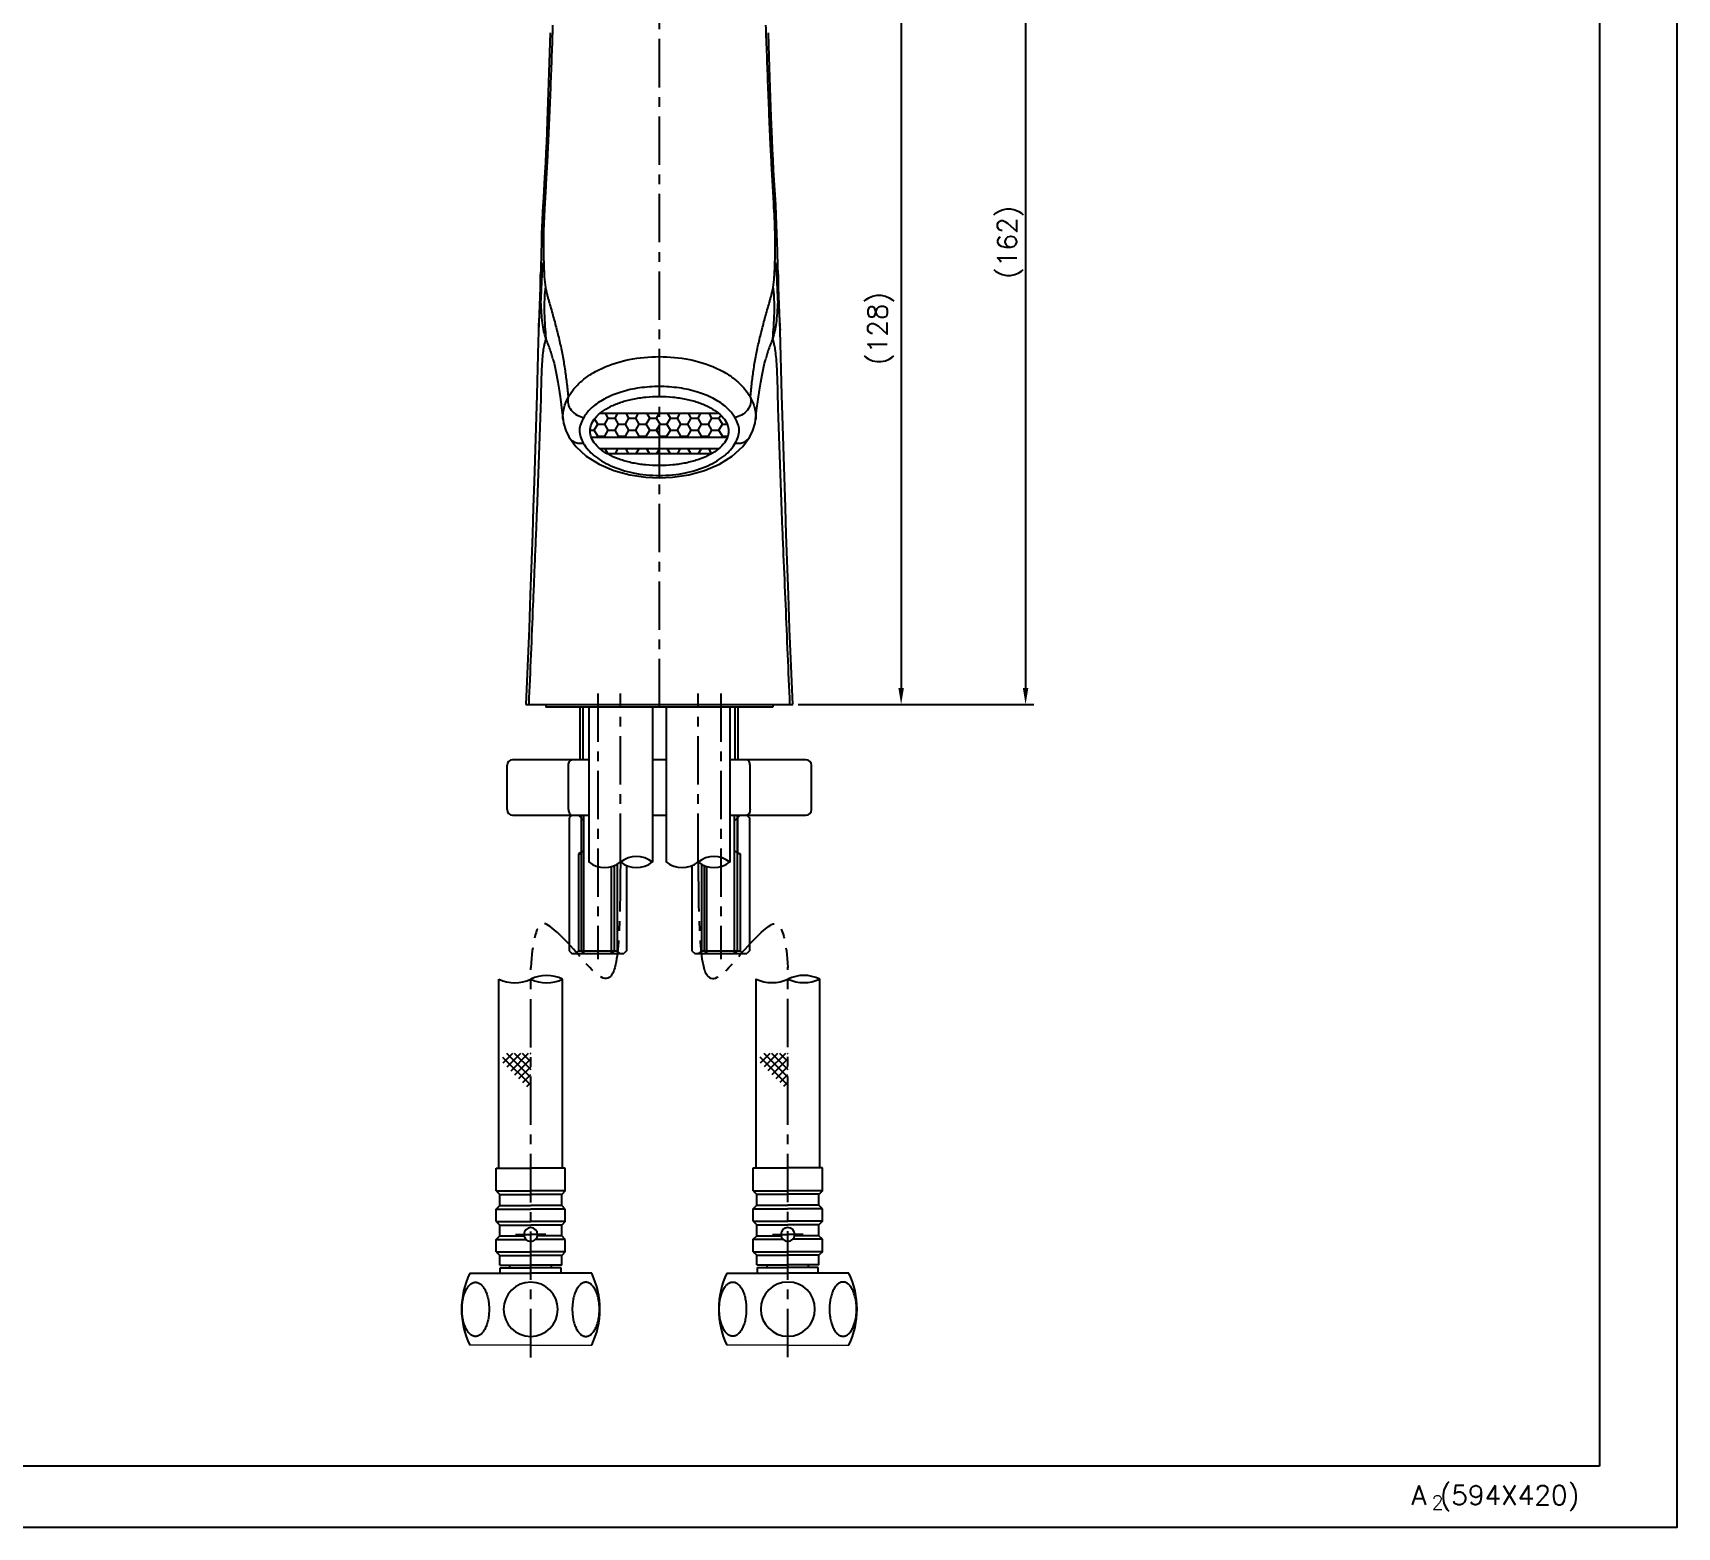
# Model space of a CAD drawing. Extents: x 33214 to 33808, y -33437 to -33017.
# Drawn here: x 33510.5 to 33807.5, y -33437 to -33167.1 of the extents above; entities that cross this region are included whole.
import ezdxf

# ---------------------------------------------------------------- set-up
doc = ezdxf.new("R2010")
doc.units = 0
doc.header["$LTSCALE"] = 7
doc.header["$MEASUREMENT"] = 0
doc.linetypes.add('CENTER', pattern=[2, 1.25, -0.25, 0.25, -0.25])
doc.layers.get('0').update_dxf_attribs({"color": 2, "linetype": 'CONTINUOUS'})
for name, color, linetype in [('02___PRT_ALL_AXES', 7, 'CONTINUOUS'), ('08_ALL_FEATURES', 7, 'CONTINUOUS'), ('CENTER', 1, 'CENTER'), ('CL', 1, 'CENTER'), ('D', 2, 'CONTINUOUS'), ('DWG', 7, 'CONTINUOUS'), ('TXT', 4, 'CONTINUOUS')]:
    doc.layers.add(name, color=color, linetype=linetype)
doc.layers.add('치수선', color=2, linetype='CONTINUOUS', lineweight=13)
doc.styles.add('GHS', font='romans', dxfattribs={"bigfont": 'ghs'})

msp = doc.modelspace()

# ---------------------------------------------------------------- hatches: boundary and pattern name
at = {"layer": 'D'}
h = msp.add_hatch(dxfattribs=at)
h.set_pattern_fill('HONEY', color=256, scale=10)
h.set_pattern_definition([(0, (18357.5645, -28528.7376), (1.875, 1.082531755), [1.25, -2.5]), (120, (18357.5645, -28528.7376), (-1.875, 1.082531755), [1.25, -2.5]), (60, (18357.5645, -28528.7376), (4e-16, 2.16506351), [-2.5, 1.25])])
edge = h.paths.add_edge_path()
edge.add_line((33623.67, -33235.79), (33612.94, -33235.79))
edge.add_spline(control_points=[(33612.94, -33235.79), (33612.65, -33236.04), (33612.04, -33236.63), (33611.36, -33237.7), (33611.17, -33238.58), (33611.17, -33238.99)], knot_values=[0, 0, 0, 0, 0.075881, 0.166616, 0.248842, 0.248842, 0.248842, 0.248842], degree=3, periodic=0)
edge.add_spline(control_points=[(33611.17, -33238.99), (33611.17, -33239.37), (33611.25, -33239.75), (33611.37, -33240.1)], knot_values=[0.925544, 0.925544, 0.925544, 0.925544, 1, 1, 1, 1], degree=3, periodic=0)
edge.add_line((33611.37, -33240.1), (33623.67, -33240.1))
edge.add_line((33623.67, -33240.1), (33623.67, -33235.79))
edge = h.paths.add_edge_path()
edge.add_spline(control_points=[(33636.17, -33238.99), (33636.17, -33238.58), (33635.99, -33237.7), (33635.31, -33236.63), (33634.7, -33236.04), (33634.41, -33235.79)], knot_values=[0.751158, 0.751158, 0.751158, 0.751158, 0.833384, 0.924118, 1, 1, 1, 1], degree=3, periodic=0)
edge.add_line((33634.41, -33235.79), (33623.67, -33235.79))
edge.add_line((33623.67, -33235.79), (33623.67, -33240.1))
edge.add_line((33623.67, -33240.1), (33635.98, -33240.1))
edge.add_spline(control_points=[(33635.98, -33240.1), (33636.1, -33239.75), (33636.17, -33239.37), (33636.17, -33238.99)], knot_values=[0, 0, 0, 0, 0.074456, 0.074456, 0.074456, 0.074456], degree=3, periodic=0)
edge = h.paths.add_edge_path()
edge.add_spline(control_points=[(33633.16, -33243.06), (33633.48, -33242.88), (33633.92, -33242.59), (33634.33, -33242.26), (33634.46, -33242.15)], knot_values=[0.244418, 0.244418, 0.244418, 0.244418, 0.31594, 0.349136, 0.349136, 0.349136, 0.349136], degree=3, periodic=0)
edge.add_line((33634.46, -33242.15), (33623.67, -33242.15))
edge.add_line((33623.67, -33242.15), (33623.67, -33243.06))
edge.add_line((33623.67, -33243.06), (33633.16, -33243.06))
edge = h.paths.add_edge_path()
edge.add_line((33623.67, -33242.15), (33612.89, -33242.15))
edge.add_spline(control_points=[(33612.89, -33242.15), (33613.02, -33242.26), (33613.43, -33242.59), (33613.87, -33242.88), (33614.18, -33243.06)], knot_values=[0.650864, 0.650864, 0.650864, 0.650864, 0.68406, 0.755582, 0.755582, 0.755582, 0.755582], degree=3, periodic=0)
edge.add_line((33614.18, -33243.06), (33623.67, -33243.06))
edge.add_line((33623.67, -33243.06), (33623.67, -33242.15))

# ---------------------------------------------------------------- linework, layer by layer
at = {"color": 7, "linetype": 'Continuous'}
for p, q in [((33644.17, -33288.89), (33603.17, -33288.89)), ((33609.41, -33298.39), (33609.41, -33288.89)), ((33637.94, -33298.39), (33637.94, -33288.89)), ((33609.57, -33308.39), (33609.57, -33332.89)), ((33631.78, -33317.5), (33631.78, -33332.89)), ((33589.43, -33391.17), (33600.45, -33391.17)), ((33611.47, -33391.17), (33600.45, -33391.17)), ((33635.89, -33391.14), (33646.9, -33391.14)), ((33657.92, -33391.14), (33646.9, -33391.14))]:
    msp.add_line(p, q, dxfattribs=at)
at = {"color": 2}
for p, q in [((33595.37, -33352.11), (33600.45, -33357.19)), ((33595.49, -33353.16), (33597.24, -33351.41)), ((33596.08, -33351.41), (33600.45, -33355.78)), ((33596.2, -33353.87), (33598.65, -33351.41)), ((33596.9, -33354.57), (33600.07, -33351.41)), ((33597.49, -33351.41), (33600.45, -33354.36)), ((33597.61, -33355.28), (33600.45, -33352.44)), ((33598.9, -33351.41), (33600.45, -33352.95)), ((33600.32, -33351.41), (33600.45, -33351.53)), ((33641.83, -33352.08), (33646.9, -33357.16)), ((33641.95, -33353.13), (33643.7, -33351.38)), ((33642.53, -33351.38), (33646.9, -33355.75)), ((33642.65, -33353.83), (33645.11, -33351.38)), ((33643.36, -33354.54), (33646.53, -33351.38)), ((33643.95, -33351.38), (33646.9, -33354.33)), ((33644.07, -33355.25), (33646.9, -33352.41)), ((33645.36, -33351.38), (33646.9, -33352.92)), ((33646.78, -33351.38), (33646.9, -33351.5)), ((33598.32, -33355.99), (33600.45, -33353.86)), ((33599.02, -33356.69), (33600.45, -33355.27)), ((33644.77, -33355.96), (33646.9, -33353.83)), ((33645.48, -33356.66), (33646.9, -33355.24)), ((33599.73, -33357.4), (33600.45, -33356.69)), ((33600.44, -33358.11), (33600.45, -33358.1)), ((33600.46, -33358.11), (33600.45, -33358.1)), ((33646.19, -33357.37), (33646.9, -33356.65)), ((33646.89, -33358.08), (33646.9, -33358.07)), ((33646.91, -33358.08), (33646.9, -33358.07))]:
    msp.add_line(p, q, dxfattribs=at)
at = {"linetype": 'Continuous'}
msp.add_lwpolyline([(33213.53, -33437.02), (33807.53, -33437.02), (33807.53, -33017.02), (33213.53, -33017.02)], close=True, dxfattribs=at)
for centre, start, end in [((33613.8, -33313.16), 232.1368, 307.8632), ((33619.55, -33320.56), 52.1368, 127.8632), ((33619.55, -33313.16), 232.1368, 307.8632), ((33627.8, -33313.16), 232.1368, 307.8632), ((33627.8, -33313.16), 232.1368, 307.8632), ((33633.55, -33320.56), 52.1368, 127.8632), ((33633.55, -33313.16), 232.1368, 307.8632)]:
    msp.add_arc(centre, 4.68, start, end)
at = {"color": 2, "linetype": 'Continuous'}
for centre, radius, start, end in [((33597.57, -33331.88), 6.8, 244.9849, 295.0151), ((33603.32, -33343.98), 6.6, 64.1753, 115.8247), ((33603.32, -33331.88), 6.8, 244.9849, 295.0151), ((33644.03, -33331.84), 6.8, 244.9849, 295.0151), ((33649.78, -33343.95), 6.6, 64.1753, 115.8247), ((33649.78, -33331.84), 6.8, 244.9849, 295.0151)]:
    msp.add_arc(centre, radius, start, end, dxfattribs=at)
at = {"color": 7, "linetype": 'Continuous'}
for centre, start, end in [((33602.95, -33397.67), 154.3207, 205.6793), ((33597.95, -33397.67), 334.3207, 25.6793), ((33649.4, -33397.64), 154.3207, 205.6793), ((33644.4, -33397.64), 334.3207, 25.6793)]:
    msp.add_arc(centre, 15, start, end, dxfattribs=at)
at = {"layer": '02___PRT_ALL_AXES', "color": 7, "linetype": 'Continuous'}
for p, q in [((33596.17, -33307.39), (33596.17, -33299.39)), ((33651.17, -33307.39), (33651.17, -33299.39))]:
    msp.add_line(p, q, dxfattribs=at)
at = {"layer": '08_ALL_FEATURES', "color": 7, "linetype": 'Continuous'}
for p, q in [((33603.95, -33167.05), (33603.79, -33172.42)), ((33643.54, -33171.41), (33643.41, -33167.06)), ((33643.72, -33177), (33643.54, -33171.41)), ((33603.79, -33172.42), (33603.61, -33177.84)), ((33603.61, -33177.84), (33603.43, -33182.93)), ((33643.9, -33182.23), (33643.72, -33177)), ((33603.43, -33182.93), (33603.28, -33186.79)), ((33644.06, -33186.2), (33643.9, -33182.23)), ((33644.14, -33188.1), (33644.06, -33186.2)), ((33603.19, -33188.64), (33603.1, -33190.49)), ((33603.28, -33186.79), (33603.19, -33188.64)), ((33644.23, -33189.98), (33644.14, -33188.1)), ((33603.1, -33190.49), (33602.95, -33193.21)), ((33644.33, -33191.85), (33644.23, -33189.98)), ((33644.7, -33198.15), (33644.33, -33191.85)), ((33602.95, -33193.21), (33602.74, -33196.74)), ((33602.74, -33196.74), (33602.6, -33199.34)), ((33644.79, -33199.92), (33644.7, -33198.15)), ((33602.6, -33199.34), (33602.52, -33201.06)), ((33644.87, -33201.65), (33644.79, -33199.92)), ((33602.42, -33203.53), (33602.37, -33205.12)), ((33644.93, -33203.32), (33644.87, -33201.65)), ((33644.99, -33204.95), (33644.93, -33203.32)), ((33602.33, -33206.66), (33602.26, -33209.95)), ((33602.37, -33205.12), (33602.33, -33206.66)), ((33645.03, -33206.52), (33644.99, -33204.95)), ((33645.09, -33209.31), (33645.03, -33206.52)), ((33602.24, -33210.42), (33602.21, -33211.49)), ((33602.26, -33209.95), (33602.24, -33210.42)), ((33645.12, -33210.39), (33645.09, -33209.31)), ((33645.15, -33211.49), (33645.12, -33210.39)), ((33645.48, -33220.85), (33645.15, -33211.49)), ((33645.83, -33232.54), (33645.48, -33220.85)), ((33601.82, -33222.8), (33601.54, -33232.46)), ((33604.47, -33225.95), (33604.46, -33225.92)), ((33642.9, -33225.92), (33642.89, -33225.95)), ((33601.54, -33232.46), (33601.06, -33248.17)), ((33646.45, -33252.78), (33645.83, -33232.54)), ((33606.3, -33236.99), (33606.3, -33236.98)), ((33641.06, -33236.98), (33641.06, -33236.99)), ((33607.34, -33240.05), (33607.34, -33240.05)), ((33640.02, -33240.05), (33640.02, -33240.05)), ((33623.68, -33247.02), (33623.68, -33247.43)), ((33599.59, -33288.39), (33647.77, -33288.39)), ((33610.92, -33298.39), (33597.17, -33298.39)), ((33607.29, -33307.39), (33607.29, -33299.39)), ((33624.92, -33298.39), (33622.42, -33298.39)), ((33650.17, -33298.39), (33636.42, -33298.39)), ((33640.06, -33307.39), (33640.06, -33299.39)), ((33597.17, -33308.39), (33610.92, -33308.39)), ((33622.42, -33308.39), (33624.92, -33308.39)), ((33636.42, -33308.39), (33650.17, -33308.39))]:
    msp.add_line(p, q, dxfattribs=at)
for points in [[(33602.52, -33201.06), (33602.48, -33201.89), (33602.42, -33203.53)], [(33602.21, -33211.49), (33601.93, -33219.46), (33601.82, -33222.8)], [(33604.46, -33225.92), (33604.53, -33226.18), (33604.68, -33226.75), (33604.87, -33227.61), (33605.12, -33228.84), (33605.37, -33230.16), (33605.6, -33231.58), (33605.85, -33233.26), (33606.1, -33235.26), (33606.3, -33236.99)], [(33641.06, -33236.99), (33641.26, -33235.26), (33641.51, -33233.26), (33641.75, -33231.58), (33641.99, -33230.16), (33642.24, -33228.84), (33642.49, -33227.61), (33642.68, -33226.75), (33642.83, -33226.18), (33642.9, -33225.92)], [(33606.3, -33236.98), (33606.39, -33237.59), (33606.79, -33238.92), (33607.34, -33240.05)], [(33640.02, -33240.05), (33640.57, -33238.92), (33640.97, -33237.59), (33641.06, -33236.98)], [(33607.34, -33240.05), (33608.6, -33241.81), (33610.49, -33243.53), (33612.82, -33244.97), (33615.49, -33246.1), (33618.36, -33246.89), (33621.27, -33247.32), (33623.68, -33247.43)], [(33623.68, -33247.43), (33626.09, -33247.32), (33628.99, -33246.89), (33631.87, -33246.1), (33634.54, -33244.97), (33636.86, -33243.53), (33638.75, -33241.81), (33640.02, -33240.05)], [(33601.06, -33248.17), (33600.92, -33252.73), (33600.75, -33257.62)], [(33647, -33268.58), (33646.61, -33257.67), (33646.45, -33252.78)], [(33600.75, -33257.62), (33600.37, -33268.54), (33600.14, -33274.69), (33599.88, -33281.46), (33599.59, -33288.39)], [(33647.77, -33288.39), (33647.49, -33281.49), (33647.22, -33274.73), (33647, -33268.58)]]:
    msp.add_lwpolyline(points, dxfattribs=at)
for centre, radius, start, end in [((33609.17, -33239.02), 2.1, 209.3687, 219.0878), ((33597.17, -33299.39), 1, 90, 180), ((33650.17, -33299.39), 1, 0, 90), ((33597.17, -33307.39), 1, 180, 270), ((33650.17, -33307.39), 1, 270, 0), ((33600.45, -33397.67), 4.9, 90, 270), ((33600.45, -33397.67), 4.9, 270, 90), ((33646.9, -33397.64), 4.9, 90, 270), ((33646.9, -33397.64), 4.9, 270, 90)]:
    msp.add_arc(centre, radius, start, end, dxfattribs=at)
for points, knots in [([(33604.41, -33165.65), (33604.35, -33167.48), (33604.23, -33171.13), (33604.03, -33176.62), (33603.81, -33182.1), (33603.61, -33186.66), (33603.42, -33190.31), (33603.27, -33193.05), (33603.11, -33195.79), (33602.91, -33199.4), (33602.71, -33203.63), (33602.74, -33206.95), (33602.79, -33208.49)], [0, 0, 0, 0, 0.127953, 0.255901, 0.383846, 0.511782, 0.575742, 0.639698, 0.70366, 0.767623, 0.892643, 1, 1, 1, 1]), ([(33644.57, -33208.49), (33644.61, -33206.95), (33644.65, -33203.63), (33644.44, -33199.4), (33644.25, -33195.79), (33644.09, -33193.05), (33643.93, -33190.31), (33643.74, -33186.66), (33643.55, -33182.1), (33643.33, -33176.62), (33643.13, -33171.13), (33643, -33167.48), (33642.94, -33165.65)], [0, 0, 0, 0, 0.107359, 0.232374, 0.296339, 0.360302, 0.42426, 0.488218, 0.616153, 0.744101, 0.872047, 1, 1, 1, 1]), ([(33602.29, -33215.63), (33602.33, -33215.07), (33602.38, -33213.88), (33602.45, -33212.05), (33602.53, -33210.48), (33602.65, -33209.29), (33602.74, -33208.74), (33602.79, -33208.49)], [0, 0, 0, 0, 0.232076, 0.500377, 0.768276, 0.890817, 1, 1, 1, 1]), ([(33602.79, -33208.49), (33602.82, -33209.36), (33602.87, -33210.89), (33603, -33212.41), (33603.11, -33213.05)], [0, 0, 0, 0, 0.572873, 1, 1, 1, 1]), ([(33644.25, -33213.05), (33644.35, -33212.41), (33644.48, -33210.89), (33644.54, -33209.36), (33644.57, -33208.49)], [0, 0, 0, 0, 0.427114, 1, 1, 1, 1]), ([(33644.57, -33208.49), (33644.62, -33208.74), (33644.7, -33209.29), (33644.83, -33210.48), (33644.92, -33212.05), (33644.98, -33213.88), (33645.03, -33215.07), (33645.08, -33215.63)], [0, 0, 0, 0, 0.109183, 0.231731, 0.499642, 0.767943, 1, 1, 1, 1]), ([(33602.29, -33215.63), (33602.25, -33214.83), (33602.19, -33213.17), (33602.21, -33211.51), (33602.24, -33210.64)], [0, 0, 0, 0, 0.477811, 1, 1, 1, 1]), ([(33603.11, -33213.05), (33603.05, -33213.38), (33602.97, -33214.09), (33602.88, -33215.62), (33602.88, -33217.64), (33603, -33220), (33603.12, -33221.54), (33603.19, -33222.26)], [0, 0, 0, 0, 0.109374, 0.231605, 0.498329, 0.766194, 1, 1, 1, 1]), ([(33603.11, -33213.05), (33603.13, -33213.18), (33603.17, -33213.41), (33603.25, -33213.75), (33603.33, -33214.05), (33603.43, -33214.46), (33603.57, -33214.97), (33603.8, -33215.78), (33604.1, -33216.81), (33604.45, -33218.05), (33604.78, -33219.29), (33605.22, -33220.96), (33605.74, -33223.05), (33606.26, -33225.54), (33606.66, -33228.03), (33606.98, -33230.49), (33607.16, -33232.12), (33607.23, -33232.94)], [0, 0, 0, 0, 0.018806, 0.035053, 0.050437, 0.065723, 0.096689, 0.127896, 0.190848, 0.254246, 0.317734, 0.381366, 0.508564, 0.634242, 0.757699, 0.879489, 1, 1, 1, 1]), ([(33640.13, -33232.94), (33640.2, -33232.12), (33640.37, -33230.49), (33640.69, -33228.03), (33641.09, -33225.54), (33641.62, -33223.05), (33642.14, -33220.96), (33642.57, -33219.29), (33642.91, -33218.05), (33643.26, -33216.81), (33643.56, -33215.78), (33643.79, -33214.97), (33643.93, -33214.46), (33644.03, -33214.05), (33644.11, -33213.75), (33644.19, -33213.41), (33644.23, -33213.18), (33644.25, -33213.05)], [0, 0, 0, 0, 0.120511, 0.242301, 0.365757, 0.491436, 0.618634, 0.682266, 0.745754, 0.809152, 0.872104, 0.903311, 0.934277, 0.949563, 0.964946, 0.981194, 1, 1, 1, 1]), ([(33644.17, -33222.26), (33644.24, -33221.54), (33644.36, -33220), (33644.48, -33217.64), (33644.48, -33215.62), (33644.39, -33214.09), (33644.31, -33213.38), (33644.25, -33213.05)], [0, 0, 0, 0, 0.233806, 0.501671, 0.768395, 0.890626, 1, 1, 1, 1]), ([(33645.13, -33210.63), (33645.16, -33211.5), (33645.17, -33213.17), (33645.11, -33214.83), (33645.08, -33215.63)], [0, 0, 0, 0, 0.522197, 1, 1, 1, 1]), ([(33601.89, -33220.74), (33601.9, -33220.24), (33601.98, -33218.53), (33602.13, -33216.82), (33602.29, -33215.63)], [0, 0, 0, 0, 0.292601, 1, 1, 1, 1]), ([(33603.19, -33222.26), (33603.05, -33221.84), (33602.81, -33220.91), (33602.56, -33219.37), (33602.39, -33217.57), (33602.32, -33216.3), (33602.29, -33215.63)], [0, 0, 0, 0, 0.195615, 0.429384, 0.698749, 1, 1, 1, 1]), ([(33645.08, -33215.63), (33645.05, -33216.3), (33644.97, -33217.57), (33644.8, -33219.37), (33644.55, -33220.91), (33644.31, -33221.84), (33644.17, -33222.26)], [0, 0, 0, 0, 0.301132, 0.570528, 0.804389, 1, 1, 1, 1]), ([(33645.08, -33215.63), (33645.12, -33215.97), (33645.33, -33217.68), (33645.43, -33219.39), (33645.48, -33220.76)], [0, 0, 0, 0, 0.204369, 1, 1, 1, 1]), ([(33603.19, -33222.26), (33603.15, -33222.44), (33603.03, -33222.86), (33602.83, -33223.61), (33602.66, -33224.67), (33602.52, -33226.08), (33602.4, -33227.84), (33602.33, -33229.86), (33602.29, -33232.05), (33602.22, -33235.05), (33602.07, -33238.81), (33601.91, -33243.32), (33601.75, -33247.82), (33601.59, -33252.33), (33601.41, -33256.84), (33601.22, -33261.35), (33601.03, -33265.85), (33600.66, -33274.87), (33600.35, -33282.38), (33600.08, -33288.39)], [0, 0, 0, 0, 0.008624, 0.019461, 0.035192, 0.057006, 0.083984, 0.115004, 0.148567, 0.18299, 0.251049, 0.319034, 0.387151, 0.455215, 0.52331, 0.591416, 0.65952, 0.72762, 1, 1, 1, 1]), ([(33604.46, -33225.92), (33604.37, -33225.63), (33604.24, -33225.19), (33604.06, -33224.6), (33603.88, -33224), (33603.64, -33223.41), (33603.38, -33222.79), (33603.25, -33222.44), (33603.19, -33222.26)], [0, 0, 0, 0, 0.236619, 0.3555, 0.474963, 0.71811, 0.848805, 1, 1, 1, 1]), ([(33644.17, -33222.26), (33644.1, -33222.44), (33643.98, -33222.79), (33643.72, -33223.41), (33643.47, -33224), (33643.3, -33224.6), (33643.12, -33225.19), (33642.99, -33225.63), (33642.9, -33225.92)], [0, 0, 0, 0, 0.151195, 0.28189, 0.525038, 0.6445, 0.763381, 1, 1, 1, 1]), ([(33647.28, -33288.39), (33647.01, -33282.38), (33646.64, -33273.37), (33646.21, -33262.85), (33645.94, -33256.84), (33645.76, -33252.33), (33645.61, -33247.82), (33645.48, -33244.07), (33645.37, -33241.07), (33645.28, -33238.82), (33645.2, -33236.56), (33645.13, -33234.29), (33645.09, -33232.03), (33645.04, -33229.85), (33644.95, -33227.84), (33644.84, -33226.09), (33644.69, -33224.67), (33644.52, -33223.62), (33644.33, -33222.86), (33644.21, -33222.45), (33644.17, -33222.26)], [0, 0, 0, 0, 0.272384, 0.408587, 0.476701, 0.544781, 0.612867, 0.681, 0.714943, 0.748806, 0.782841, 0.817312, 0.851821, 0.885126, 0.915933, 0.942914, 0.964717, 0.980351, 0.991292, 1, 1, 1, 1]), ([(33607.23, -33232.94), (33607.52, -33232.39), (33608.25, -33231.32), (33609.66, -33229.89), (33611.4, -33228.62), (33614.21, -33227.14), (33618.34, -33225.88), (33621.86, -33225.55), (33623.68, -33225.55)], [0, 0, 0, 0, 0.099094, 0.204736, 0.318312, 0.440637, 0.709472, 1, 1, 1, 1]), ([(33623.68, -33225.55), (33625.5, -33225.55), (33629.02, -33225.88), (33633.15, -33227.14), (33635.96, -33228.62), (33637.7, -33229.89), (33639.11, -33231.32), (33639.84, -33232.39), (33640.13, -33232.94)], [0, 0, 0, 0, 0.290528, 0.559364, 0.68169, 0.795267, 0.900905, 1, 1, 1, 1]), ([(33623.68, -33230.96), (33622.48, -33230.96), (33620.16, -33231.12), (33616.88, -33231.83), (33614.07, -33232.94), (33612.46, -33233.96), (33611.79, -33234.52)], [0, 0, 0, 0, 0.284027, 0.55199, 0.792292, 1, 1, 1, 1]), ([(33635.56, -33234.52), (33634.89, -33233.96), (33633.29, -33232.94), (33630.47, -33231.83), (33627.2, -33231.12), (33624.87, -33230.96), (33623.68, -33230.96)], [0, 0, 0, 0, 0.20776, 0.448076, 0.71602, 1, 1, 1, 1]), ([(33606.3, -33236.98), (33606.26, -33236.61), (33606.25, -33235.88), (33606.49, -33234.49), (33606.91, -33233.53), (33607.23, -33232.94)], [0, 0, 0, 0, 0.263069, 0.520682, 1, 1, 1, 1]), ([(33607.23, -33232.94), (33607.13, -33233.29), (33607.13, -33234.13), (33607.72, -33235.3), (33608.76, -33236.18), (33609.62, -33236.48), (33610.03, -33236.54)], [0, 0, 0, 0, 0.215999, 0.476139, 0.752125, 1, 1, 1, 1]), ([(33611.17, -33238.99), (33611.17, -33238.58), (33611.36, -33237.7), (33612.12, -33236.5), (33613.31, -33235.43), (33614.88, -33234.5), (33616.78, -33233.73), (33618.93, -33233.17), (33621.25, -33232.82), (33622.86, -33232.74), (33623.67, -33232.74)], [0, 0, 0, 0, 0.082225, 0.17296, 0.277614, 0.398054, 0.533525, 0.681526, 0.838459, 1, 1, 1, 1]), ([(33623.67, -33232.74), (33624.49, -33232.74), (33626.09, -33232.82), (33628.42, -33233.17), (33630.57, -33233.73), (33632.47, -33234.5), (33634.04, -33235.43), (33635.23, -33236.5), (33635.99, -33237.7), (33636.17, -33238.58), (33636.17, -33238.99)], [0, 0, 0, 0, 0.161541, 0.318474, 0.466475, 0.601946, 0.722386, 0.82704, 0.917775, 1, 1, 1, 1]), ([(33640.13, -33232.94), (33640.22, -33233.29), (33640.23, -33234.13), (33639.64, -33235.3), (33638.6, -33236.18), (33637.74, -33236.48), (33637.33, -33236.54)], [0, 0, 0, 0, 0.215999, 0.476138, 0.752125, 1, 1, 1, 1]), ([(33640.13, -33232.94), (33640.45, -33233.53), (33640.87, -33234.49), (33641.11, -33235.88), (33641.1, -33236.61), (33641.06, -33236.98)], [0, 0, 0, 0, 0.479316, 0.73693, 1, 1, 1, 1]), ([(33610.03, -33236.54), (33609.82, -33236.91), (33609.44, -33237.64), (33609.19, -33238.85), (33609.4, -33240.07), (33609.75, -33240.81), (33609.95, -33241.18)], [0, 0, 0, 0, 0.258769, 0.501774, 0.743731, 1, 1, 1, 1]), ([(33611.79, -33234.52), (33611.6, -33234.68), (33610.94, -33235.28), (33610.36, -33235.98), (33610.03, -33236.54)], [0, 0, 0, 0, 0.268474, 1, 1, 1, 1]), ([(33637.33, -33236.54), (33637.22, -33236.36), (33636.73, -33235.61), (33636.09, -33234.96), (33635.56, -33234.52)], [0, 0, 0, 0, 0.233287, 1, 1, 1, 1]), ([(33637.41, -33241.18), (33637.61, -33240.81), (33637.96, -33240.07), (33638.17, -33238.85), (33637.92, -33237.64), (33637.54, -33236.91), (33637.33, -33236.54)], [0, 0, 0, 0, 0.256269, 0.498225, 0.741229, 1, 1, 1, 1]), ([(33623.67, -33245.24), (33622.86, -33245.24), (33621.25, -33245.17), (33618.93, -33244.82), (33616.78, -33244.25), (33614.88, -33243.49), (33613.31, -33242.56), (33612.12, -33241.48), (33611.36, -33240.29), (33611.17, -33239.41), (33611.17, -33238.99)], [0, 0, 0, 0, 0.161541, 0.318474, 0.466475, 0.601946, 0.722386, 0.82704, 0.917775, 1, 1, 1, 1]), ([(33636.17, -33238.99), (33636.17, -33239.41), (33635.99, -33240.29), (33635.23, -33241.48), (33634.04, -33242.56), (33632.47, -33243.49), (33630.57, -33244.25), (33628.42, -33244.82), (33626.09, -33245.17), (33624.49, -33245.24), (33623.67, -33245.24)], [0, 0, 0, 0, 0.082225, 0.17296, 0.277614, 0.398054, 0.533525, 0.681526, 0.838459, 1, 1, 1, 1]), ([(33637.41, -33241.18), (33637.66, -33241.22), (33638.19, -33241.23), (33638.95, -33241.04), (33639.59, -33240.64), (33639.91, -33240.26), (33640.02, -33240.05)], [0, 0, 0, 0, 0.258226, 0.517148, 0.76608, 1, 1, 1, 1]), ([(33607.54, -33240.35), (33607.67, -33240.51), (33608, -33240.81), (33608.8, -33241.2), (33609.51, -33241.24), (33609.95, -33241.18)], [0, 0, 0, 0, 0.238979, 0.489981, 1, 1, 1, 1]), ([(33609.95, -33241.18), (33610.43, -33242.03), (33611.51, -33243.2), (33613.29, -33244.44), (33615.61, -33245.65), (33619.1, -33246.73), (33622.1, -33247.02), (33623.68, -33247.02)], [0, 0, 0, 0, 0.18873, 0.298834, 0.420144, 0.694691, 1, 1, 1, 1]), ([(33623.68, -33247.02), (33625.26, -33247.02), (33628.26, -33246.73), (33631.75, -33245.65), (33634.07, -33244.44), (33635.85, -33243.2), (33636.93, -33242.03), (33637.41, -33241.18)], [0, 0, 0, 0, 0.30531, 0.579856, 0.701165, 0.81127, 1, 1, 1, 1]), ([(33607.29, -33299.39), (33607.29, -33299.26), (33607.32, -33299.02), (33607.42, -33298.73), (33607.55, -33298.56), (33607.65, -33298.46), (33607.77, -33298.4), (33607.85, -33298.39), (33607.89, -33298.39)], [0, 0, 0, 0, 0.303503, 0.578472, 0.699496, 0.808452, 0.907256, 1, 1, 1, 1]), ([(33640.06, -33299.39), (33640.06, -33299.26), (33640.03, -33299.02), (33639.92, -33298.73), (33639.8, -33298.56), (33639.7, -33298.46), (33639.58, -33298.4), (33639.5, -33298.39), (33639.46, -33298.39)], [0, 0, 0, 0, 0.303503, 0.578472, 0.699496, 0.808452, 0.907256, 1, 1, 1, 1]), ([(33607.29, -33307.39), (33607.29, -33307.52), (33607.32, -33307.76), (33607.42, -33308.04), (33607.55, -33308.22), (33607.65, -33308.32), (33607.77, -33308.38), (33607.85, -33308.39), (33607.89, -33308.39)], [0, 0, 0, 0, 0.303503, 0.578472, 0.699496, 0.808452, 0.907256, 1, 1, 1, 1]), ([(33640.06, -33307.39), (33640.06, -33307.52), (33640.03, -33307.76), (33639.92, -33308.04), (33639.8, -33308.22), (33639.7, -33308.32), (33639.58, -33308.38), (33639.5, -33308.39), (33639.46, -33308.39)], [0, 0, 0, 0, 0.303503, 0.578472, 0.699496, 0.808452, 0.907256, 1, 1, 1, 1]), ([(33588.04, -33397.67), (33588.04, -33397.35), (33588.07, -33396.72), (33588.21, -33395.81), (33588.43, -33394.97), (33588.68, -33394.33), (33588.93, -33393.89), (33589.12, -33393.6), (33589.32, -33393.35), (33589.54, -33393.15), (33589.77, -33392.98), (33590, -33392.86), (33590.24, -33392.79), (33590.49, -33392.77), (33590.73, -33392.79), (33590.97, -33392.86), (33591.21, -33392.98), (33591.43, -33393.15), (33591.65, -33393.35), (33591.86, -33393.6), (33592.05, -33393.89), (33592.29, -33394.33), (33592.55, -33394.97), (33592.77, -33395.81), (33592.91, -33396.72), (33592.94, -33397.35), (33592.94, -33397.67)], [0, 0, 0, 0, 0.080704, 0.159092, 0.233029, 0.300701, 0.331795, 0.360921, 0.388061, 0.413284, 0.436751, 0.458743, 0.479657, 0.5, 0.520343, 0.541257, 0.563249, 0.586716, 0.611939, 0.639079, 0.668205, 0.699299, 0.766971, 0.840908, 0.919296, 1, 1, 1, 1]), ([(33612.86, -33397.67), (33612.86, -33397.35), (33612.83, -33396.72), (33612.69, -33395.81), (33612.47, -33394.97), (33612.21, -33394.33), (33611.97, -33393.89), (33611.78, -33393.6), (33611.57, -33393.35), (33611.35, -33393.15), (33611.13, -33392.98), (33610.89, -33392.86), (33610.65, -33392.79), (33610.41, -33392.77), (33610.16, -33392.79), (33609.92, -33392.86), (33609.69, -33392.98), (33609.46, -33393.15), (33609.24, -33393.35), (33609.04, -33393.6), (33608.84, -33393.89), (33608.6, -33394.33), (33608.35, -33394.97), (33608.12, -33395.81), (33607.99, -33396.72), (33607.96, -33397.35), (33607.96, -33397.67)], [0, 0, 0, 0, 0.080704, 0.159092, 0.233029, 0.300701, 0.331795, 0.360921, 0.388061, 0.413284, 0.436751, 0.458743, 0.479657, 0.5, 0.520343, 0.541257, 0.563249, 0.586716, 0.611939, 0.639079, 0.668205, 0.699299, 0.766971, 0.840908, 0.919296, 1, 1, 1, 1]), ([(33634.5, -33397.64), (33634.5, -33397.32), (33634.53, -33396.69), (33634.66, -33395.78), (33634.88, -33394.94), (33635.14, -33394.3), (33635.38, -33393.86), (33635.57, -33393.57), (33635.78, -33393.32), (33636, -33393.11), (33636.22, -33392.95), (33636.46, -33392.83), (33636.7, -33392.76), (33636.94, -33392.73), (33637.19, -33392.76), (33637.43, -33392.83), (33637.66, -33392.95), (33637.89, -33393.11), (33638.11, -33393.32), (33638.31, -33393.57), (33638.51, -33393.86), (33638.75, -33394.3), (33639.01, -33394.94), (33639.23, -33395.78), (33639.36, -33396.69), (33639.39, -33397.32), (33639.39, -33397.64)], [0, 0, 0, 0, 0.080704, 0.159092, 0.233029, 0.300701, 0.331795, 0.360921, 0.388061, 0.413284, 0.436751, 0.458743, 0.479657, 0.5, 0.520343, 0.541257, 0.563249, 0.586716, 0.611939, 0.639079, 0.668205, 0.699299, 0.766971, 0.840908, 0.919296, 1, 1, 1, 1]), ([(33659.31, -33397.64), (33659.31, -33397.32), (33659.28, -33396.69), (33659.15, -33395.78), (33658.92, -33394.94), (33658.67, -33394.3), (33658.43, -33393.86), (33658.23, -33393.57), (33658.03, -33393.32), (33657.81, -33393.11), (33657.58, -33392.95), (33657.35, -33392.83), (33657.11, -33392.76), (33656.86, -33392.73), (33656.62, -33392.76), (33656.38, -33392.83), (33656.14, -33392.95), (33655.92, -33393.11), (33655.7, -33393.32), (33655.49, -33393.57), (33655.3, -33393.86), (33655.06, -33394.3), (33654.8, -33394.94), (33654.58, -33395.78), (33654.44, -33396.69), (33654.41, -33397.32), (33654.41, -33397.64)], [0, 0, 0, 0, 0.080704, 0.159092, 0.233029, 0.300701, 0.331795, 0.360921, 0.388061, 0.413284, 0.436751, 0.458743, 0.479657, 0.5, 0.520343, 0.541257, 0.563249, 0.586716, 0.611939, 0.639079, 0.668205, 0.699299, 0.766971, 0.840908, 0.919296, 1, 1, 1, 1]), ([(33639.39, -33397.64), (33639.39, -33397.96), (33639.36, -33398.59), (33639.23, -33399.5), (33639.01, -33400.34), (33638.75, -33400.98), (33638.51, -33401.42), (33638.31, -33401.71), (33638.11, -33401.96), (33637.89, -33402.17), (33637.66, -33402.33), (33637.43, -33402.45), (33637.19, -33402.52), (33636.94, -33402.55), (33636.7, -33402.52), (33636.46, -33402.45), (33636.22, -33402.33), (33636, -33402.17), (33635.78, -33401.96), (33635.57, -33401.71), (33635.38, -33401.42), (33635.14, -33400.98), (33634.88, -33400.34), (33634.66, -33399.5), (33634.53, -33398.59), (33634.5, -33397.96), (33634.5, -33397.64)], [0, 0, 0, 0, 0.080704, 0.159092, 0.233029, 0.300701, 0.331795, 0.360921, 0.388061, 0.413284, 0.436751, 0.458743, 0.479657, 0.5, 0.520343, 0.541257, 0.563249, 0.586716, 0.611939, 0.639079, 0.668205, 0.699299, 0.766971, 0.840908, 0.919296, 1, 1, 1, 1]), ([(33654.41, -33397.64), (33654.41, -33397.96), (33654.44, -33398.59), (33654.58, -33399.5), (33654.8, -33400.34), (33655.06, -33400.98), (33655.3, -33401.42), (33655.49, -33401.71), (33655.7, -33401.96), (33655.92, -33402.17), (33656.14, -33402.33), (33656.38, -33402.45), (33656.62, -33402.52), (33656.86, -33402.55), (33657.11, -33402.52), (33657.35, -33402.45), (33657.58, -33402.33), (33657.81, -33402.17), (33658.03, -33401.96), (33658.23, -33401.71), (33658.43, -33401.42), (33658.67, -33400.98), (33658.92, -33400.34), (33659.15, -33399.5), (33659.28, -33398.59), (33659.31, -33397.96), (33659.31, -33397.64)], [0, 0, 0, 0, 0.080704, 0.159092, 0.233029, 0.300701, 0.331795, 0.360921, 0.388061, 0.413284, 0.436751, 0.458743, 0.479657, 0.5, 0.520343, 0.541257, 0.563249, 0.586716, 0.611939, 0.639079, 0.668205, 0.699299, 0.766971, 0.840908, 0.919296, 1, 1, 1, 1]), ([(33592.94, -33397.67), (33592.94, -33397.99), (33592.91, -33398.62), (33592.77, -33399.53), (33592.55, -33400.38), (33592.29, -33401.01), (33592.05, -33401.46), (33591.86, -33401.74), (33591.65, -33401.99), (33591.43, -33402.2), (33591.21, -33402.36), (33590.97, -33402.48), (33590.73, -33402.55), (33590.49, -33402.58), (33590.24, -33402.55), (33590, -33402.48), (33589.77, -33402.36), (33589.54, -33402.2), (33589.32, -33401.99), (33589.12, -33401.74), (33588.93, -33401.46), (33588.68, -33401.01), (33588.43, -33400.38), (33588.21, -33399.53), (33588.07, -33398.62), (33588.04, -33397.99), (33588.04, -33397.67)], [0, 0, 0, 0, 0.080704, 0.159092, 0.233029, 0.300701, 0.331795, 0.360921, 0.388061, 0.413284, 0.436751, 0.458743, 0.479657, 0.5, 0.520343, 0.541257, 0.563249, 0.586716, 0.611939, 0.639079, 0.668205, 0.699299, 0.766971, 0.840908, 0.919296, 1, 1, 1, 1]), ([(33607.96, -33397.67), (33607.96, -33397.99), (33607.99, -33398.62), (33608.12, -33399.53), (33608.35, -33400.38), (33608.6, -33401.01), (33608.84, -33401.46), (33609.04, -33401.74), (33609.24, -33401.99), (33609.46, -33402.2), (33609.69, -33402.36), (33609.92, -33402.48), (33610.16, -33402.55), (33610.41, -33402.58), (33610.65, -33402.55), (33610.89, -33402.48), (33611.13, -33402.36), (33611.35, -33402.2), (33611.57, -33401.99), (33611.78, -33401.74), (33611.97, -33401.46), (33612.21, -33401.01), (33612.47, -33400.38), (33612.69, -33399.53), (33612.83, -33398.62), (33612.86, -33397.99), (33612.86, -33397.67)], [0, 0, 0, 0, 0.080704, 0.159092, 0.233029, 0.300701, 0.331795, 0.360921, 0.388061, 0.413284, 0.436751, 0.458743, 0.479657, 0.5, 0.520343, 0.541257, 0.563249, 0.586716, 0.611939, 0.639079, 0.668205, 0.699299, 0.766971, 0.840908, 0.919296, 1, 1, 1, 1])]:
    msp.add_open_spline(points, degree=3, knots=knots, dxfattribs=at)
at = {"layer": 'CENTER', "linetype": 'CENTER'}
for p, q in [((33612.57, -33286.39), (33612.57, -33334.39)), ((33616.67, -33316.86), (33616.67, -33286.39)), ((33630.67, -33316.86), (33630.67, -33286.39)), ((33634.77, -33286.39), (33634.77, -33334.39))]:
    msp.add_line(p, q, dxfattribs=at)
at = {"layer": 'CENTER'}
for points in [[(33616.68, -33317.04), (33616.53, -33317.79), (33617.32, -33348.92), (33608.47, -33330.36), (33601.08, -33326.71), (33600.45, -33335.89)], [(33630.67, -33317.04), (33630.82, -33317.79), (33630.03, -33348.92), (33638.89, -33330.36), (33646.28, -33326.71), (33646.91, -33335.89)]]:
    msp.add_open_spline(points, degree=3, knots=[0, 0, 0, 0, 24.64632, 60.35232, 70.475896, 70.475896, 70.475896, 70.475896], dxfattribs=at)
at = {"layer": 'CL'}
for p, q in [((33623.67, -33126.15), (33623.67, -33289.39)), ((33600.45, -33406.36), (33600.45, -33335.89)), ((33646.9, -33406.33), (33646.9, -33335.86))]:
    msp.add_line(p, q, dxfattribs=at)
at = {"layer": 'CL', "ltscale": 0.5}
for p, q in [((33597.7, -33384.17), (33600.45, -33384.17)), ((33603.2, -33384.17), (33600.45, -33384.17)), ((33644.15, -33384.14), (33646.9, -33384.14)), ((33649.65, -33384.14), (33646.9, -33384.14))]:
    msp.add_line(p, q, dxfattribs=at)
at = {"layer": 'D'}
for p, q in [((33689.84, -33130.03), (33689.84, -33285.39)), ((33667.36, -33163.51), (33667.36, -33285.39)), ((33612.94, -33235.79), (33634.41, -33235.79)), ((33611.37, -33240.1), (33635.98, -33240.1)), ((33612.89, -33242.15), (33634.46, -33242.15)), ((33614.18, -33243.06), (33633.16, -33243.06)), ((33609.95, -33298.39), (33609.95, -33288.89)), ((33637.4, -33298.39), (33637.4, -33288.89)), ((33648.77, -33288.39), (33691.34, -33288.39)), ((33648.77, -33288.39), (33668.86, -33288.39)), ((33610.07, -33333.39), (33610.07, -33308.39)), ((33637.28, -33333.39), (33637.28, -33308.39)), ((33609.57, -33308.89), (33609.57, -33315.1)), ((33637.78, -33308.89), (33637.78, -33315.1)), ((33615.07, -33333.39), (33615.07, -33317.67)), ((33632.28, -33333.39), (33632.28, -33317.67)), ((33606.2, -33345.47), (33606.2, -33343.09)), ((33606.2, -33345.47), (33606.2, -33343.09)), ((33652.65, -33345.44), (33652.65, -33343.06)), ((33652.65, -33345.44), (33652.65, -33343.06))]:
    msp.add_line(p, q, dxfattribs=at)
at = {"layer": 'D', "color": 0}
for p, q in [((33589.77, -33391.17), (33600.45, -33391.17)), ((33611.12, -33391.17), (33600.45, -33391.17)), ((33636.23, -33391.14), (33646.9, -33391.14)), ((33657.58, -33391.14), (33646.9, -33391.14))]:
    msp.add_line(p, q, dxfattribs=at)
at = {"layer": 'D'}
for points in [[(33666.86, -33285.39), (33667.86, -33285.39), (33667.36, -33288.39)], [(33689.34, -33285.39), (33690.34, -33285.39), (33689.84, -33288.39)]]:
    msp.add_solid(points, dxfattribs=at)
at = {"layer": 'DWG'}
for p, q in [((33603.17, -33288.39), (33603.17, -33288.89)), ((33610.92, -33288.89), (33610.92, -33316.86)), ((33622.42, -33288.89), (33622.42, -33316.86)), ((33624.92, -33288.89), (33624.92, -33316.86)), ((33636.42, -33288.89), (33636.42, -33316.86)), ((33644.17, -33288.39), (33644.17, -33288.89)), ((33637.78, -33332.89), (33637.78, -33308.39)), ((33609.07, -33315.39), (33609.07, -33332.89)), ((33616.07, -33317.26), (33616.07, -33332.89)), ((33631.28, -33317.26), (33631.28, -33332.89)), ((33638.28, -33315.39), (33638.28, -33332.89)), ((33615.57, -33332.89), (33615.57, -33317.5)), ((33607.88, -33333.39), (33617.27, -33333.39)), ((33608.57, -33333.39), (33609.07, -33332.89)), ((33609.07, -33332.89), (33616.07, -33332.89)), ((33610.07, -33333.39), (33609.57, -33332.89)), ((33615.07, -33333.39), (33615.57, -33332.89)), ((33616.57, -33333.39), (33616.07, -33332.89)), ((33630.08, -33333.39), (33639.47, -33333.39)), ((33630.78, -33333.39), (33631.28, -33332.89)), ((33631.28, -33332.89), (33638.28, -33332.89)), ((33632.28, -33333.39), (33631.78, -33332.89)), ((33637.28, -33333.39), (33637.78, -33332.89)), ((33638.78, -33333.39), (33638.28, -33332.89)), ((33594.7, -33372.17), (33594.7, -33338.02)), ((33606.2, -33372.17), (33606.2, -33338.04)), ((33641.15, -33372.14), (33641.15, -33337.99)), ((33652.65, -33372.14), (33652.65, -33338.01)), ((33594.2, -33372.17), (33600.45, -33372.17)), ((33594.2, -33376.29), (33594.2, -33372.17)), ((33606.7, -33372.17), (33600.45, -33372.17)), ((33606.7, -33376.29), (33606.7, -33372.17)), ((33640.65, -33372.14), (33646.9, -33372.14)), ((33640.65, -33376.26), (33640.65, -33372.14)), ((33653.15, -33372.14), (33646.9, -33372.14)), ((33653.15, -33376.26), (33653.15, -33372.14)), ((33594.2, -33376.29), (33600.45, -33376.29)), ((33594.2, -33376.29), (33594.85, -33376.94)), ((33606.7, -33376.29), (33600.45, -33376.29)), ((33606.7, -33376.29), (33606.05, -33376.94)), ((33640.65, -33376.26), (33646.9, -33376.26)), ((33640.65, -33376.26), (33641.3, -33376.91)), ((33653.15, -33376.26), (33646.9, -33376.26)), ((33653.15, -33376.26), (33652.5, -33376.91)), ((33594.2, -33379.56), (33594.85, -33378.91)), ((33594.2, -33379.56), (33600.45, -33379.56)), ((33594.2, -33381.79), (33594.2, -33379.56)), ((33594.83, -33376.92), (33600.45, -33376.92)), ((33594.85, -33378.91), (33594.85, -33376.94)), ((33594.85, -33378.9), (33600.45, -33378.9)), ((33606.06, -33376.92), (33600.45, -33376.92)), ((33606.05, -33378.9), (33600.45, -33378.9)), ((33606.7, -33379.56), (33600.45, -33379.56)), ((33606.05, -33378.91), (33606.05, -33376.94)), ((33606.7, -33379.56), (33606.05, -33378.91)), ((33606.7, -33381.79), (33606.7, -33379.56)), ((33640.65, -33379.52), (33641.3, -33378.87)), ((33640.65, -33379.52), (33646.9, -33379.52)), ((33640.65, -33381.76), (33640.65, -33379.52)), ((33641.29, -33376.89), (33646.9, -33376.89)), ((33641.3, -33378.87), (33641.3, -33376.91)), ((33641.3, -33378.87), (33646.9, -33378.87)), ((33652.52, -33376.89), (33646.9, -33376.89)), ((33652.5, -33378.87), (33646.9, -33378.87)), ((33653.15, -33379.52), (33646.9, -33379.52)), ((33652.5, -33378.87), (33652.5, -33376.91)), ((33653.15, -33379.52), (33652.5, -33378.87)), ((33653.15, -33381.76), (33653.15, -33379.52)), ((33594.2, -33381.79), (33600.45, -33381.79)), ((33594.2, -33381.79), (33594.85, -33382.44)), ((33594.85, -33382.44), (33600.45, -33382.44)), ((33594.85, -33384.41), (33594.85, -33382.44)), ((33606.7, -33381.79), (33600.45, -33381.79)), ((33606.05, -33382.44), (33600.45, -33382.44)), ((33606.7, -33381.79), (33606.05, -33382.44)), ((33606.05, -33384.41), (33606.05, -33382.44)), ((33640.65, -33381.76), (33646.9, -33381.76)), ((33640.65, -33381.76), (33641.3, -33382.41)), ((33641.3, -33382.41), (33646.9, -33382.41)), ((33641.3, -33384.37), (33641.3, -33382.41)), ((33653.15, -33381.76), (33646.9, -33381.76)), ((33652.5, -33382.41), (33646.9, -33382.41)), ((33653.15, -33381.76), (33652.5, -33382.41)), ((33652.5, -33384.37), (33652.5, -33382.41)), ((33594.2, -33385.06), (33594.85, -33384.41)), ((33594.2, -33385.06), (33599.56, -33385.06)), ((33594.2, -33387.29), (33594.2, -33385.06)), ((33594.85, -33384.41), (33599.22, -33384.41)), ((33606.7, -33385.06), (33601.33, -33385.06)), ((33606.05, -33384.41), (33601.67, -33384.41)), ((33606.7, -33385.06), (33606.05, -33384.41)), ((33606.7, -33387.29), (33606.7, -33385.06)), ((33640.65, -33385.02), (33641.3, -33384.37)), ((33640.65, -33385.02), (33646.02, -33385.02)), ((33640.65, -33387.26), (33640.65, -33385.02)), ((33641.3, -33384.37), (33645.68, -33384.37)), ((33653.15, -33385.02), (33647.79, -33385.02)), ((33652.5, -33384.37), (33648.13, -33384.37)), ((33653.15, -33385.02), (33652.5, -33384.37)), ((33653.15, -33387.26), (33653.15, -33385.02)), ((33594.2, -33387.29), (33600.45, -33387.29)), ((33594.2, -33387.29), (33594.85, -33387.94)), ((33594.85, -33387.94), (33600.45, -33387.94)), ((33594.85, -33389.67), (33594.85, -33387.94)), ((33606.7, -33387.29), (33600.45, -33387.29)), ((33606.05, -33387.94), (33600.45, -33387.94)), ((33606.7, -33387.29), (33606.05, -33387.94)), ((33606.05, -33389.67), (33606.05, -33387.94)), ((33640.65, -33387.26), (33646.9, -33387.26)), ((33640.65, -33387.26), (33641.3, -33387.91)), ((33641.3, -33387.91), (33646.9, -33387.91)), ((33641.3, -33389.64), (33641.3, -33387.91)), ((33653.15, -33387.26), (33646.9, -33387.26)), ((33652.5, -33387.91), (33646.9, -33387.91)), ((33653.15, -33387.26), (33652.5, -33387.91)), ((33652.5, -33389.64), (33652.5, -33387.91)), ((33594.85, -33389.67), (33600.45, -33389.67)), ((33594.95, -33390.17), (33600.45, -33390.17)), ((33594.95, -33391.17), (33594.95, -33390.17)), ((33596.7, -33390.17), (33596.7, -33389.67)), ((33606.05, -33389.67), (33600.45, -33389.67)), ((33605.95, -33390.17), (33600.45, -33390.17)), ((33604.2, -33390.17), (33604.2, -33389.67)), ((33605.95, -33391.17), (33605.95, -33390.17)), ((33641.3, -33389.64), (33646.9, -33389.64)), ((33641.4, -33390.14), (33646.9, -33390.14)), ((33641.4, -33391.14), (33641.4, -33390.14)), ((33643.15, -33390.14), (33643.15, -33389.64)), ((33652.5, -33389.64), (33646.9, -33389.64)), ((33652.4, -33390.14), (33646.9, -33390.14)), ((33650.65, -33390.14), (33650.65, -33389.64)), ((33652.4, -33391.14), (33652.4, -33390.14))]:
    msp.add_line(p, q, dxfattribs=at)
at = {"layer": 'DWG', "color": 7, "linetype": 'Continuous'}
for p, q in [((33607.88, -33308.39), (33607.38, -33308.89)), ((33607.88, -33308.39), (33610.92, -33308.39)), ((33609.07, -33308.39), (33610.07, -33309.39)), ((33636.42, -33308.39), (33639.47, -33308.39)), ((33638.28, -33308.39), (33637.28, -33309.39)), ((33639.47, -33308.39), (33639.97, -33308.89)), ((33607.38, -33308.89), (33607.38, -33332.89)), ((33637.28, -33314.81), (33637.28, -33309.39)), ((33639.97, -33308.89), (33639.97, -33332.89)), ((33610.07, -33314.81), (33609.07, -33315.39)), ((33609.07, -33315.39), (33609.57, -33315.39)), ((33637.28, -33314.81), (33638.28, -33315.39)), ((33638.28, -33315.39), (33637.78, -33315.39)), ((33617.77, -33317.5), (33617.77, -33332.89)), ((33629.58, -33317.5), (33629.58, -33332.89)), ((33607.38, -33332.89), (33607.88, -33333.39)), ((33617.77, -33332.89), (33617.27, -33333.39)), ((33629.58, -33332.89), (33630.08, -33333.39)), ((33639.97, -33332.89), (33639.47, -33333.39))]:
    msp.add_line(p, q, dxfattribs=at)
at = {"layer": 'DWG'}
for centre, start, end in [((33600.45, -33384.17), 90, 270), ((33600.45, -33384.17), 270, 90), ((33646.9, -33384.14), 90, 270), ((33646.9, -33384.14), 270, 90)]:
    msp.add_arc(centre, 1.25, start, end, dxfattribs=at)
at = {"layer": 'TXT', "color": 4}
msp.add_line((33793.53, -33036.02), (33793.53, -33426.02), dxfattribs=at)
at = {"layer": 'TXT', "color": 4, "linetype": 'Continuous'}
msp.add_line((33793.53, -33426.02), (33239.53, -33426.02), dxfattribs=at)
at = {"layer": '치수선', "color": 0}
for p, q in [((33600.45, -33404.17), (33589.43, -33404.17)), ((33600.45, -33404.17), (33611.47, -33404.17)), ((33646.9, -33404.14), (33635.89, -33404.14)), ((33646.9, -33404.14), (33657.92, -33404.14))]:
    msp.add_line(p, q, dxfattribs=at)

# ---------------------------------------------------------------- texts
at = {"color": 7, "style": 'GHS'}
for s, height, p in [('A (594X420)', 3.5, (33759.54, -33433)), ('2', 2.5, (33763.19, -33433.83))]:
    msp.add_text(s, height=height, dxfattribs=at).set_placement(p)
at = {"layer": 'D', "char_height": 3.5, "attachment_point": 5, "rotation": 90, "style": 'GHS'}
for s, insert in [('\\A1;(162)', (33687.09, -33204.87)), ('\\A1;(128)', (33663.69, -33220.46))]:
    msp.add_mtext(s, dxfattribs=dict(at, insert=insert))

doc.saveas('drawing.dxf')
